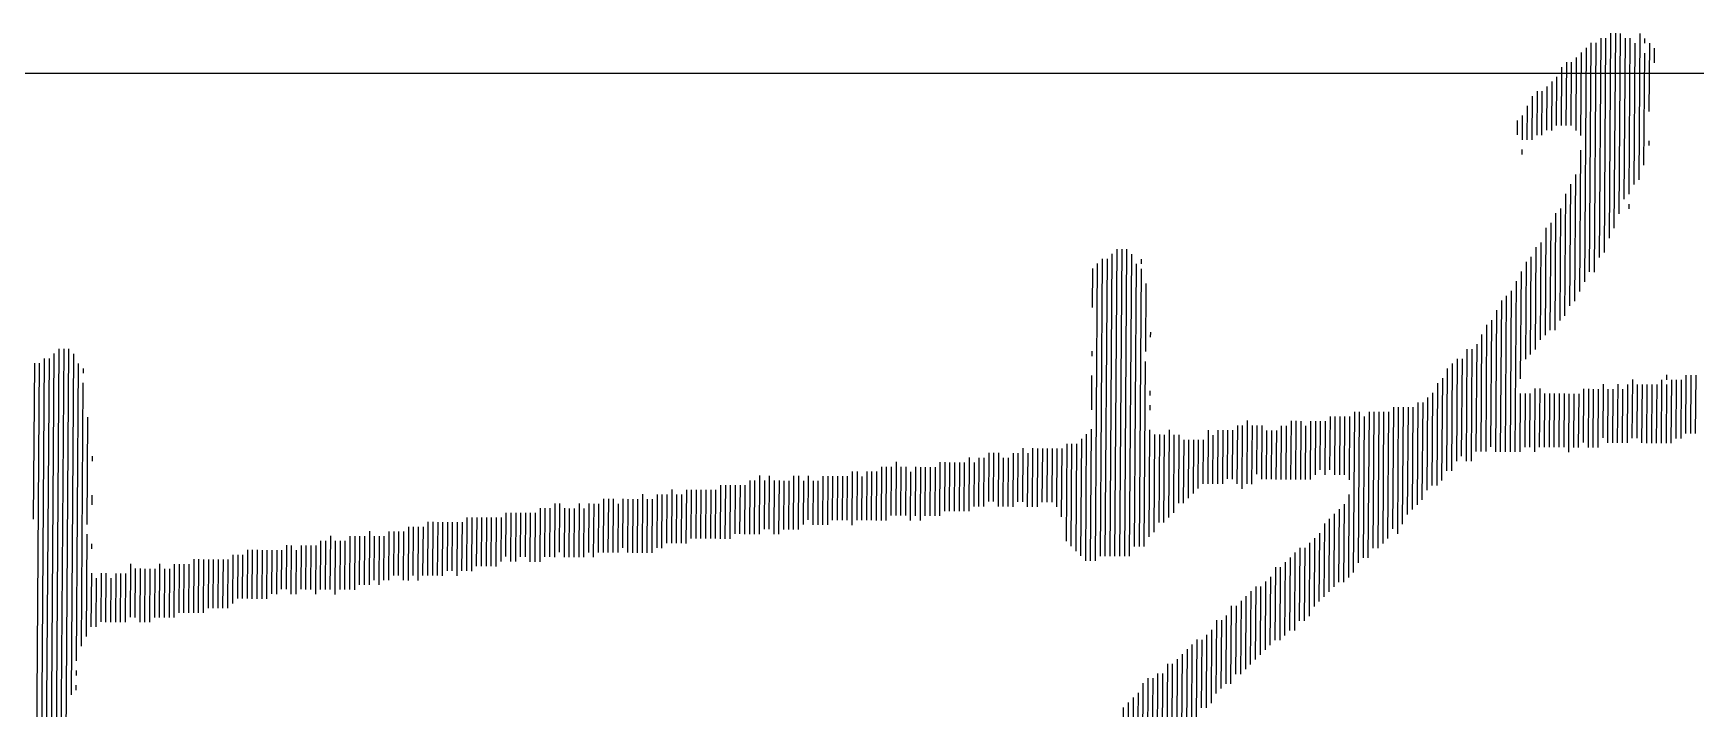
# Model space of a CAD drawing. Extents: x 1738711 to 2346805, y 1189731 to 2516152.
# Drawn here: x 2021059 to 2021788, y 1556630 to 1556927 of the extents above; entities that cross this region are included whole.
import ezdxf
from ezdxf.enums import TextEntityAlignment as Align

# ---------------------------------------------------------------- set-up
doc = ezdxf.new("R2010")
doc.units = 0
doc.header["$LTSCALE"] = 1000
doc.header["$MEASUREMENT"] = 0
doc.layers.add('TK', color=4, linetype='Continuous')
doc.layers.add('签名', color=2, linetype='Continuous')
doc.styles.add('宋体', font='SIMSUN.TTF', dxfattribs={"width": 0.75})

# ---------------------------------------------------------------- blocks, each defined once
blk = doc.blocks.new('hjashrtahreahe')
at = {"layer": 'TK', "color": 7}
blk.add_line((76600, 2800), (83100, 2800), dxfattribs=at)
at = {"layer": 'TK', "style": '宋体', "width": 0.75}
for tag, height, p in [('项目负责人', 350, (6002.88, 57088.65)), ('专业负责人', 350, (6002.88, 56223.66)), ('设计人', 350, (6002.88, 55419.43)), ('版号1', 250, (77303.87, 22193.36)), ('时间1', 250, (82405.29, 22193.36)), ('版号2', 250, (77303.87, 21593.36)), ('时间2', 250, (82405.29, 21593.36)), ('版号3', 250, (77303.87, 20993.36)), ('时间3', 250, (82405.29, 20993.36)), ('建筑会签', 0.0001, (78977.88, 2403.16)), ('电气会签', 0.0001, (82127.88, 2403.16)), ('结构会签', 0.0001, (78977.88, 1803.16)), ('暖通会签', 0.0001, (82127.88, 1803.16)), ('给排水会签', 0.0001, (78977.88, 1249.52)), ('智能化会签', 0.0001, (82127.88, 1249.52))]:
    blk.add_attdef(tag, text='', height=height, dxfattribs=at).set_placement(p, align=Align.CENTER)
for tag, p in [('合作设计单位', (80815.88, 48985.89)), ('版号说明1', (79853.88, 22318.17)), ('版号说明2', (79853.88, 21718.17)), ('版号说明3', (79853.88, 21118.17)), ('浙江绿储科技有限公司', (80545.18, 16035.89)), ('百兆瓦级集中式熔盐储能关键', (80545.18, 14953.21)), ('设备研发及制造基地项目', (80545.18, 14603.3)), ('1#研发楼', (80545.18, 13635.89)), ('图名', (80545.18, 12435.89)), ('工程编号', (78977.88, 11460.89)), ('子项编号', (82127.88, 11460.89)), ('建筑', (78977.88, 10710.89)), ('图号', (82127.88, 10710.89)), ('施工图', (78977.88, 9960.89)), ('2023.03', (82127.88, 9960.89)), ('审定', (79352.88, 8460.89)), ('审核', (79352.88, 7710.89)), ('工程负责', (79352.88, 6960.89)), ('专业负责', (79352.88, 6210.89)), ('设计', (79352.88, 5460.89)), ('制图', (79352.88, 4710.89)), ('校对', (79352.88, 3960.89))]:
    blk.add_attdef(tag, text='', height=250, dxfattribs=at).set_placement(p, align=Align.MIDDLE_CENTER)
blk = doc.blocks.new('A$C579C72A4')
for p, q in [((1872.23, 919.41), (1871.5, 818.91)), ((1876.52, 921.52), (1875.82, 825.29)), ((1878.66, 921.5), (1877.98, 827.41)), ((1880.81, 923.62), (1880.16, 833.81)), ((1882.95, 923.61), (1882.33, 838.08)), ((1885.09, 923.59), (1884.52, 844.48)), ((1887.21, 921.44), (1886.7, 850.87)), ((1889.35, 921.42), (1888.85, 853)), ((1893.64, 923.53), (1893.18, 859.38)), ((1895.76, 921.38), (1895.75, 919.24)), ((1865.76, 913.04), (1865.53, 880.97)), ((1867.92, 915.16), (1867.66, 878.81)), ((1870.07, 917.29), (1869.33, 814.65)), ((1874.36, 919.39), (1873.64, 818.89)), ((1891.47, 919.27), (1891.02, 857.26)), ((1895.72, 914.96), (1895.36, 865.78)), ((1897.89, 919.22), (1897.67, 889.29)), ((1900.01, 917.07), (1899.96, 910.66)), ((1859.32, 908.81), (1859.13, 883.15)), ((1861.47, 910.93), (1861.27, 883.13)), ((1863.61, 910.92), (1863.41, 883.12)), ((1848.55, 898.2), (1848.41, 878.95)), ((1850.69, 898.18), (1850.55, 878.94)), ((1852.84, 900.3), (1852.7, 881.06)), ((1855, 902.43), (1854.84, 881.04)), ((1857.15, 904.55), (1857, 883.17)), ((1844.23, 891.81), (1844.12, 876.84)), ((1846.4, 896.07), (1846.26, 876.83)), ((1839.9, 885.43), (1839.86, 879.01)), ((1842.06, 887.55), (1841.98, 876.86)), ((1897.58, 876.46), (1897.56, 874.32)), ((1841.95, 872.58), (1841.93, 870.44)), ((1867.61, 872.4), (1867.16, 810.38)), ((1865.39, 861.72), (1864.99, 806.12)), ((1863.23, 857.46), (1862.84, 804)), ((1858.87, 846.8), (1858.52, 797.62)), ((1861.06, 853.2), (1860.67, 799.74)), ((1888.82, 848.72), (1888.81, 846.58)), ((1854.55, 840.41), (1854.21, 793.37)), ((1856.72, 844.68), (1856.35, 793.36)), ((1850.21, 831.89), (1849.9, 789.12)), ((1852.4, 838.29), (1852.06, 791.25)), ((1657.7, 824.72), (1656.76, 694.29)), ((1659.84, 824.71), (1658.9, 694.27)), ((1661.99, 826.83), (1661.03, 694.26)), ((1664.14, 828.96), (1663.17, 694.24)), ((1666.28, 828.94), (1665.31, 694.22)), ((1668.42, 828.92), (1667.45, 694.21)), ((1670.54, 826.77), (1669.59, 694.19)), ((1674.8, 824.6), (1674.79, 822.46)), ((1845.89, 825.51), (1845.58, 782.74)), ((1848.06, 829.77), (1847.73, 784.86)), ((1653.39, 820.48), (1653.27, 803.37)), ((1655.54, 822.6), (1654.6, 692.16)), ((1672.65, 822.48), (1671.76, 698.45)), ((1674.77, 820.32), (1673.9, 698.44)), ((1841.56, 819.12), (1841.23, 772.08)), ((1843.73, 823.38), (1843.43, 780.62)), ((1676.87, 813.89), (1676.65, 783.96)), ((1837.23, 810.6), (1836.72, 740.04)), ((1839.4, 814.86), (1838.86, 740.02)), ((1832.92, 806.35), (1832.44, 740.07)), ((1835.07, 808.48), (1834.58, 740.05)), ((1826.43, 795.71), (1826.03, 740.11)), ((1828.58, 797.83), (1828.18, 742.24)), ((1830.75, 802.09), (1830.3, 740.08)), ((1678.85, 792.5), (1678.83, 790.36)), ((1824.26, 791.45), (1823.89, 740.13)), ((1193.34, 781.02), (1191.97, 590.71)), ((1195.48, 781.01), (1194.12, 592.84)), ((1197.63, 783.13), (1196.26, 592.82)), ((1199.78, 785.26), (1198.46, 601.36)), ((1201.92, 785.24), (1200.66, 609.9)), ((1204.06, 785.22), (1202.83, 614.16)), ((1206.18, 783.07), (1205.11, 633.39)), ((1653.13, 784.13), (1653.11, 781.99)), ((1813.49, 780.83), (1813.17, 735.93)), ((1815.63, 780.82), (1815.32, 738.05)), ((1817.8, 785.08), (1817.44, 735.9)), ((1819.93, 785.06), (1819.58, 735.88)), ((1822.09, 787.19), (1821.75, 740.14)), ((1189.05, 778.92), (1188.55, 710.49)), ((1191.18, 778.9), (1189.81, 588.59)), ((1208.29, 778.78), (1207.35, 648.34)), ((1210.41, 776.62), (1210.4, 774.49)), ((1676.62, 779.68), (1676.03, 698.42)), ((1809.18, 776.59), (1808.86, 731.68)), ((1811.34, 778.71), (1811, 731.67)), ((1905.39, 773.76), (1905.38, 771.62)), ((1913.94, 773.69), (1913.76, 748.03)), ((1916.08, 773.68), (1915.9, 748.02)), ((1918.22, 773.66), (1918.04, 748)), ((1210.37, 770.21), (1209.54, 654.74)), ((1653.05, 773.44), (1652.94, 758.47)), ((1678.67, 766.84), (1678.65, 764.7)), ((1804.86, 770.2), (1804.53, 725.3)), ((1807.01, 772.33), (1806.69, 727.42)), ((1847.61, 767.76), (1847.41, 739.96)), ((1849.75, 767.74), (1849.56, 742.08)), ((1868.99, 767.6), (1868.82, 744.08)), ((1871.13, 767.59), (1870.95, 741.93)), ((1873.27, 767.57), (1873.09, 741.91)), ((1875.41, 767.56), (1875.22, 741.9)), ((1877.56, 769.68), (1877.39, 746.16)), ((1879.69, 767.53), (1879.52, 744)), ((1881.82, 767.51), (1881.65, 743.99)), ((1883.98, 769.63), (1883.79, 743.97)), ((1886.1, 767.48), (1885.93, 743.96)), ((1888.25, 769.6), (1888.07, 743.94)), ((1890.41, 771.73), (1890.22, 746.06)), ((1892.53, 769.57), (1892.36, 746.05)), ((1894.67, 769.56), (1894.48, 743.9)), ((1896.81, 769.54), (1896.62, 743.88)), ((1898.95, 769.53), (1898.76, 743.87)), ((1901.08, 769.51), (1900.9, 743.85)), ((1903.24, 771.63), (1903.04, 743.83)), ((1905.36, 769.48), (1905.18, 743.82)), ((1907.51, 771.6), (1907.31, 743.8)), ((1909.65, 771.59), (1909.47, 745.93)), ((1911.79, 771.57), (1911.61, 745.91)), ((1678.62, 760.42), (1678.6, 758.28)), ((1785.54, 759.65), (1785.15, 706.19)), ((1787.67, 759.63), (1787.27, 704.04)), ((1789.81, 759.62), (1789.44, 708.3)), ((1791.95, 759.6), (1791.61, 712.56)), ((1794.09, 759.59), (1793.77, 714.68)), ((1796.24, 761.71), (1795.92, 716.81)), ((1798.38, 761.7), (1798.07, 718.93)), ((1800.54, 763.82), (1800.24, 723.19)), ((1802.69, 765.94), (1802.4, 725.31)), ((1841.18, 765.66), (1840.99, 740)), ((1843.32, 765.65), (1843.15, 742.13)), ((1845.46, 765.63), (1845.29, 742.11)), ((1851.87, 765.59), (1851.7, 742.07)), ((1854.01, 765.57), (1853.84, 742.05)), ((1856.15, 765.56), (1855.98, 742.03)), ((1858.29, 765.54), (1858.12, 742.02)), ((1860.42, 765.53), (1860.26, 742)), ((1862.56, 765.51), (1862.38, 739.85)), ((1864.7, 765.49), (1864.53, 741.97)), ((1866.84, 765.48), (1866.67, 741.96)), ((1212.4, 755.23), (1212.06, 708.18)), ((1717.05, 751.59), (1716.86, 725.93)), ((1721.34, 753.7), (1721.14, 725.9)), ((1740.58, 753.56), (1740.4, 727.9)), ((1742.72, 753.54), (1742.54, 727.88)), ((1744.86, 753.53), (1744.68, 727.87)), ((1749.14, 753.5), (1748.95, 727.84)), ((1751.28, 753.48), (1751.11, 729.96)), ((1753.41, 753.47), (1753.26, 732.08)), ((1755.55, 753.45), (1755.38, 729.93)), ((1757.71, 755.57), (1757.54, 732.05)), ((1759.85, 755.56), (1759.66, 729.9)), ((1761.98, 755.54), (1761.8, 729.88)), ((1764.12, 755.53), (1763.94, 729.87)), ((1766.26, 755.51), (1766.06, 727.71)), ((1768.41, 757.63), (1767.91, 687.07)), ((1770.55, 757.62), (1770.07, 691.33)), ((1772.68, 755.47), (1772.23, 693.45)), ((1774.83, 757.59), (1774.37, 693.44)), ((1776.97, 757.57), (1776.54, 697.7)), ((1779.11, 757.56), (1778.67, 697.68)), ((1781.24, 757.54), (1780.83, 699.81)), ((1783.38, 757.53), (1782.98, 701.93)), ((1648.57, 745.67), (1648.2, 694.35)), ((1650.73, 747.79), (1650.33, 692.19)), ((1652.88, 749.91), (1652.47, 692.18)), ((1678.54, 749.73), (1678.2, 702.69)), ((1680.67, 747.57), (1680.36, 704.81)), ((1682.8, 747.56), (1682.53, 709.07)), ((1684.94, 747.54), (1684.66, 709.05)), ((1687.1, 749.67), (1686.82, 711.18)), ((1689.22, 747.51), (1688.97, 713.3)), ((1691.36, 747.5), (1691.14, 717.56)), ((1693.48, 745.34), (1693.28, 717.55)), ((1695.62, 745.33), (1695.43, 719.67)), ((1697.76, 745.31), (1697.59, 721.79)), ((1699.89, 745.3), (1699.74, 723.91)), ((1702.03, 745.28), (1701.89, 726.04)), ((1704.2, 749.54), (1704.03, 726.02)), ((1706.33, 747.39), (1706.17, 726.01)), ((1708.48, 749.51), (1708.31, 725.99)), ((1710.62, 749.5), (1710.45, 725.98)), ((1712.76, 749.48), (1712.6, 728.1)), ((1714.89, 749.47), (1714.74, 728.08)), ((1719.19, 751.57), (1718.99, 723.78)), ((1723.46, 751.54), (1723.28, 725.88)), ((1725.6, 751.53), (1725.45, 730.14)), ((1727.74, 751.51), (1727.57, 727.99)), ((1729.86, 749.36), (1729.71, 727.98)), ((1732, 749.34), (1731.85, 727.96)), ((1734.14, 749.33), (1733.98, 727.94)), ((1736.29, 751.45), (1736.12, 727.93)), ((1738.43, 751.44), (1738.26, 727.91)), ((1746.98, 751.37), (1746.82, 727.85)), ((1214.41, 738.1), (1214.4, 735.97)), ((1599.33, 737.47), (1599.16, 713.95)), ((1603.61, 737.44), (1603.45, 716.05)), ((1605.75, 737.42), (1605.59, 716.04)), ((1607.9, 739.55), (1607.75, 718.16)), ((1610.04, 739.53), (1609.88, 718.15)), ((1612.18, 739.51), (1612.01, 715.99)), ((1614.3, 737.36), (1614.15, 715.98)), ((1616.44, 737.35), (1616.28, 715.96)), ((1618.59, 739.47), (1618.42, 715.95)), ((1620.73, 739.45), (1620.58, 718.07)), ((1622.88, 741.58), (1622.71, 718.05)), ((1625.01, 739.42), (1624.84, 715.9)), ((1627.16, 741.55), (1626.98, 715.89)), ((1629.3, 741.53), (1629.11, 715.87)), ((1631.44, 741.51), (1631.27, 717.99)), ((1633.58, 741.5), (1633.41, 717.98)), ((1635.71, 741.48), (1635.54, 717.96)), ((1637.85, 741.47), (1637.67, 715.81)), ((1639.99, 741.45), (1639.77, 711.52)), ((1642.14, 743.58), (1641.84, 700.81)), ((1644.28, 743.56), (1643.96, 698.66)), ((1646.42, 743.54), (1646.08, 696.5)), ((1547.96, 731.42), (1547.79, 707.9)), ((1550.1, 731.41), (1549.95, 710.02)), ((1554.38, 731.38), (1554.23, 709.99)), ((1556.52, 731.36), (1556.36, 709.98)), ((1558.66, 731.35), (1558.5, 709.96)), ((1560.81, 733.47), (1560.64, 709.95)), ((1562.95, 733.45), (1562.78, 709.93)), ((1565.09, 733.44), (1564.93, 712.06)), ((1567.24, 735.56), (1567.07, 712.04)), ((1569.36, 733.41), (1569.21, 712.02)), ((1571.5, 733.39), (1571.35, 712.01)), ((1573.62, 731.24), (1573.47, 709.86)), ((1575.78, 733.36), (1575.62, 711.98)), ((1577.92, 733.35), (1577.75, 709.82)), ((1580.06, 733.33), (1579.9, 711.95)), ((1582.19, 733.32), (1582.04, 711.93)), ((1584.33, 733.3), (1584.18, 711.92)), ((1586.49, 735.42), (1586.32, 711.9)), ((1588.62, 735.41), (1588.47, 714.02)), ((1590.76, 735.39), (1590.61, 714.01)), ((1592.9, 735.38), (1592.75, 713.99)), ((1595.04, 735.36), (1594.88, 713.98)), ((1597.18, 735.35), (1597.02, 713.96)), ((1601.45, 735.32), (1601.32, 716.07)), ((1468.78, 723.44), (1468.61, 699.92)), ((1475.2, 723.39), (1475.03, 699.87)), ((1477.34, 723.38), (1477.18, 702)), ((1479.48, 723.36), (1479.32, 701.98)), ((1481.61, 723.35), (1481.46, 701.96)), ((1483.75, 723.33), (1483.6, 701.95)), ((1485.89, 723.32), (1485.74, 701.93)), ((1488.03, 723.3), (1487.88, 701.92)), ((1490.18, 725.42), (1490.01, 701.9)), ((1492.32, 725.41), (1492.15, 701.89)), ((1494.46, 725.39), (1494.29, 701.87)), ((1496.6, 725.38), (1496.44, 703.99)), ((1498.74, 725.36), (1498.58, 703.98)), ((1500.87, 725.35), (1500.72, 703.96)), ((1503.03, 727.47), (1502.86, 703.95)), ((1505.17, 727.46), (1505, 703.93)), ((1507.32, 729.58), (1507.14, 703.92)), ((1509.44, 727.42), (1509.29, 706.04)), ((1511.6, 729.55), (1511.43, 706.03)), ((1513.72, 727.39), (1513.55, 703.87)), ((1515.86, 727.38), (1515.69, 703.86)), ((1518, 727.36), (1517.84, 705.98)), ((1520.14, 727.35), (1519.98, 705.96)), ((1522.29, 729.47), (1522.12, 705.95)), ((1524.43, 729.45), (1524.26, 705.93)), ((1526.55, 727.3), (1526.41, 708.06)), ((1528.7, 729.42), (1528.57, 710.18)), ((1530.83, 727.27), (1530.69, 708.03)), ((1532.97, 727.25), (1532.83, 708.01)), ((1535.12, 729.38), (1534.96, 707.99)), ((1537.26, 729.36), (1537.1, 707.98)), ((1539.4, 729.35), (1539.26, 710.1)), ((1541.53, 729.33), (1541.4, 710.09)), ((1543.67, 729.32), (1543.53, 710.07)), ((1545.81, 729.3), (1545.67, 710.06)), ((1552.23, 729.25), (1552.09, 710.01)), ((1214.29, 721), (1214.26, 716.72)), ((1410.99, 715.3), (1410.82, 691.78)), ((1413.13, 715.29), (1412.97, 693.9)), ((1415.26, 715.27), (1415.11, 693.89)), ((1417.42, 717.4), (1417.25, 693.87)), ((1419.56, 717.38), (1419.4, 696)), ((1421.68, 715.23), (1421.52, 693.84)), ((1423.82, 715.21), (1423.66, 693.83)), ((1425.96, 715.2), (1425.8, 693.81)), ((1428.11, 717.32), (1427.94, 693.8)), ((1430.23, 715.16), (1430.08, 693.78)), ((1432.39, 717.29), (1432.23, 695.9)), ((1434.52, 717.27), (1434.35, 693.75)), ((1436.66, 717.26), (1436.51, 695.87)), ((1438.82, 719.38), (1438.65, 695.86)), ((1440.95, 719.36), (1440.79, 695.84)), ((1443.09, 719.35), (1442.92, 695.83)), ((1445.22, 717.19), (1445.06, 695.81)), ((1447.37, 719.32), (1447.22, 697.93)), ((1449.51, 719.3), (1449.34, 695.78)), ((1451.65, 719.29), (1451.48, 695.77)), ((1453.78, 719.27), (1453.62, 695.75)), ((1455.94, 721.39), (1455.75, 695.73)), ((1458.06, 719.24), (1457.89, 695.72)), ((1460.2, 719.23), (1460.03, 695.7)), ((1462.35, 721.35), (1462.18, 697.83)), ((1464.49, 721.33), (1464.32, 697.81)), ((1466.63, 721.32), (1466.48, 699.93)), ((1470.91, 721.29), (1470.75, 699.9)), ((1473.05, 721.27), (1472.89, 699.89)), ((1763.84, 717.04), (1763.6, 682.82)), ((1766.01, 721.3), (1765.75, 684.95)), ((1361.76, 709.24), (1361.59, 685.72)), ((1363.9, 709.23), (1363.73, 685.71)), ((1366.04, 709.21), (1365.87, 685.69)), ((1368.17, 709.2), (1368, 685.67)), ((1370.31, 709.18), (1370.16, 687.8)), ((1372.45, 709.17), (1372.3, 687.78)), ((1374.59, 709.15), (1374.42, 685.63)), ((1376.73, 709.13), (1376.57, 687.75)), ((1378.88, 711.26), (1378.71, 687.74)), ((1381.02, 711.24), (1380.85, 687.72)), ((1383.16, 711.23), (1383, 689.84)), ((1385.3, 711.21), (1385.14, 689.83)), ((1387.43, 711.2), (1387.28, 689.81)), ((1389.57, 711.18), (1389.42, 689.8)), ((1391.71, 711.16), (1391.56, 689.78)), ((1393.85, 711.15), (1393.71, 691.9)), ((1396, 713.27), (1395.86, 694.03)), ((1398.14, 713.26), (1397.99, 691.87)), ((1400.28, 713.24), (1400.13, 691.86)), ((1402.42, 713.23), (1402.28, 693.98)), ((1404.56, 713.21), (1404.42, 693.97)), ((1406.7, 713.2), (1406.54, 691.81)), ((1408.83, 713.18), (1408.68, 691.8)), ((1755.23, 708.55), (1755, 676.47)), ((1757.38, 710.67), (1757.15, 678.59)), ((1759.54, 712.79), (1759.31, 680.72)), ((1761.69, 714.91), (1761.46, 682.84)), ((1212.03, 703.91), (1211.71, 659)), ((1314.65, 701.03), (1314.5, 679.64)), ((1316.79, 701.01), (1316.64, 679.63)), ((1318.95, 703.14), (1318.78, 679.61)), ((1321.07, 700.98), (1320.9, 677.46)), ((1323.21, 700.97), (1323.05, 679.58)), ((1325.35, 700.95), (1325.19, 679.57)), ((1327.5, 703.07), (1327.33, 679.55)), ((1329.64, 703.06), (1329.47, 679.54)), ((1331.78, 703.04), (1331.62, 681.66)), ((1333.91, 703.03), (1333.76, 681.64)), ((1336.07, 705.15), (1335.9, 681.63)), ((1338.19, 703), (1338.05, 683.75)), ((1340.33, 702.98), (1340.18, 681.6)), ((1342.47, 702.97), (1342.33, 683.72)), ((1344.62, 705.09), (1344.47, 683.71)), ((1346.76, 705.07), (1346.62, 685.83)), ((1348.9, 705.06), (1348.76, 685.81)), ((1351.04, 705.04), (1350.88, 683.66)), ((1353.19, 707.17), (1353.02, 683.64)), ((1355.33, 707.15), (1355.17, 685.77)), ((1357.47, 707.13), (1357.3, 683.61)), ((1359.61, 707.12), (1359.45, 685.74)), ((1750.91, 702.16), (1750.69, 672.22)), ((1753.06, 704.28), (1752.84, 674.35)), ((1214.14, 699.61), (1214.12, 697.48)), ((1276.12, 694.89), (1275.96, 673.51)), ((1278.26, 694.87), (1278.12, 675.63)), ((1280.39, 694.86), (1280.26, 675.61)), ((1282.55, 696.98), (1282.39, 675.6)), ((1284.69, 696.97), (1284.53, 675.58)), ((1286.82, 696.95), (1286.67, 675.57)), ((1288.96, 696.94), (1288.81, 675.55)), ((1291.1, 696.92), (1290.95, 675.54)), ((1293.24, 696.91), (1293.1, 677.66)), ((1295.38, 696.89), (1295.24, 677.64)), ((1297.52, 696.87), (1297.39, 679.77)), ((1299.67, 699), (1299.53, 679.75)), ((1301.81, 698.98), (1301.65, 677.6)), ((1303.93, 696.83), (1303.79, 677.58)), ((1306.08, 698.95), (1305.95, 679.71)), ((1308.22, 698.94), (1308.08, 679.69)), ((1310.36, 698.92), (1310.22, 679.68)), ((1312.5, 698.9), (1312.35, 677.52)), ((1740.15, 693.68), (1739.92, 661.61)), ((1742.31, 695.81), (1742.06, 661.59)), ((1744.46, 697.93), (1744.23, 665.86)), ((1746.6, 697.92), (1746.37, 665.84)), ((1748.75, 700.04), (1748.52, 667.96)), ((1214.04, 686.78), (1213.87, 663.26)), ((1218.32, 686.75), (1218.17, 665.37)), ((1220.46, 686.74), (1220.3, 665.35)), ((1224.74, 686.71), (1224.58, 665.32)), ((1226.87, 686.69), (1226.72, 665.31)), ((1229.01, 686.68), (1228.86, 665.29)), ((1231.18, 690.94), (1231.01, 667.42)), ((1233.3, 688.78), (1233.15, 667.4)), ((1235.44, 688.77), (1235.27, 665.25)), ((1237.58, 688.75), (1237.41, 665.23)), ((1239.72, 688.74), (1239.55, 665.22)), ((1241.86, 688.72), (1241.7, 667.34)), ((1244.01, 690.84), (1243.84, 667.32)), ((1246.13, 688.69), (1245.98, 667.31)), ((1248.27, 688.68), (1248.12, 667.29)), ((1250.43, 690.8), (1250.26, 667.28)), ((1252.56, 690.78), (1252.41, 669.4)), ((1254.7, 690.77), (1254.55, 669.38)), ((1256.84, 690.75), (1256.69, 669.37)), ((1259, 692.88), (1258.83, 669.35)), ((1261.13, 692.86), (1260.96, 669.34)), ((1263.27, 692.84), (1263.1, 669.32)), ((1265.41, 692.83), (1265.26, 671.45)), ((1267.55, 692.81), (1267.39, 671.43)), ((1269.69, 692.8), (1269.53, 671.41)), ((1271.83, 692.78), (1271.67, 671.4)), ((1273.96, 692.77), (1273.81, 671.38)), ((1733.71, 689.45), (1733.48, 657.38)), ((1735.85, 689.44), (1735.61, 657.36)), ((1738, 691.56), (1737.77, 659.49)), ((1216.17, 684.63), (1216.01, 663.25)), ((1222.58, 684.58), (1222.44, 665.34)), ((1722.94, 678.84), (1722.71, 646.76)), ((1725.09, 680.96), (1724.86, 648.89)), ((1727.23, 680.95), (1727.02, 651.01)), ((1729.38, 683.07), (1729.17, 653.13)), ((1731.54, 685.19), (1731.32, 655.26)), ((1714.34, 672.49), (1714.09, 638.27)), ((1716.48, 672.47), (1716.26, 642.53)), ((1718.63, 674.59), (1718.4, 642.52)), ((1720.79, 676.72), (1720.55, 644.64)), ((1707.88, 666.12), (1707.65, 634.04)), ((1710.02, 666.1), (1709.8, 636.17)), ((1712.17, 668.23), (1711.95, 638.29)), ((1699.26, 657.63), (1699.02, 623.41)), ((1701.4, 657.61), (1701.19, 627.67)), ((1703.56, 659.73), (1703.32, 627.66)), ((1705.71, 661.86), (1705.48, 629.78)), ((1692.8, 651.26), (1692.56, 617.04)), ((1694.96, 653.38), (1694.71, 619.17)), ((1697.11, 655.5), (1696.86, 621.29)), ((1207.32, 644.06), (1207.31, 641.92)), ((1682.05, 642.78), (1681.82, 610.71)), ((1684.19, 642.77), (1683.97, 612.83)), ((1686.36, 647.03), (1686.12, 614.95)), ((1688.49, 647.01), (1688.28, 617.07)), ((1690.65, 649.13), (1690.42, 617.06)), ((1207.27, 637.65), (1207.26, 635.51)), ((1675.6, 638.55), (1675.34, 602.2)), ((1677.76, 640.67), (1677.51, 606.46)), ((1679.89, 640.66), (1679.66, 608.58)), ((1666.97, 627.92), (1666.71, 591.57)), ((1669.13, 630.04), (1668.89, 597.97)), ((1671.28, 632.17), (1671.03, 597.95)), ((1673.43, 634.29), (1673.19, 600.08))]:
    blk.add_line(p, q)
blk = doc.blocks.new('harehraehr')
at = {"layer": '签名'}
blk.add_blockref('A$C579C72A4', (2019870.04, 1952403), dxfattribs=at)

msp = doc.modelspace()

# ---------------------------------------------------------------- block references
at = {"xscale": 1.5, "yscale": 1.5, "zscale": 1.5}
msp.add_blockref('hjashrtahreahe', (1897833.1, 1552709.07), dxfattribs=at)
msp.add_blockref('harehraehr', (0, -396400))

doc.saveas('drawing.dxf')
